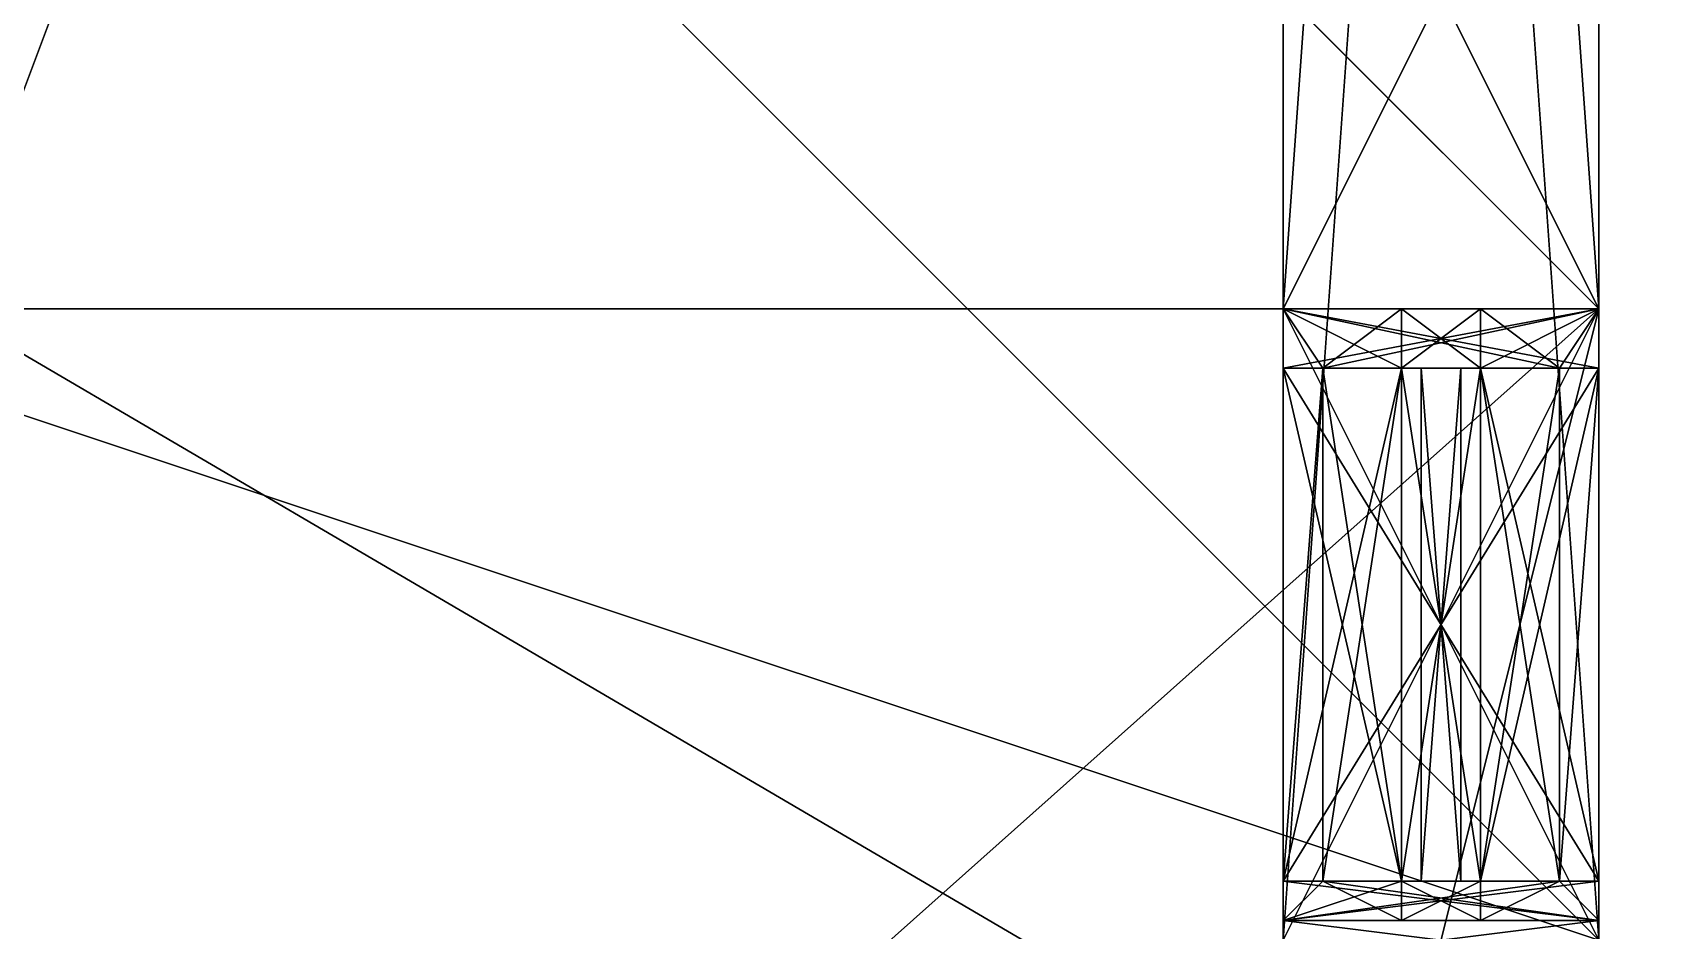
# Model space of a CAD drawing. Extents: x -3136 to 3456, y -896 to 5632.
# Drawn here: x -79.4 to 3.2, y 1792.5 to 1838 of the extents above; entities that cross this region are included whole.
import ezdxf

# ---------------------------------------------------------------- set-up
doc = ezdxf.new("R2010")
doc.units = 0

msp = doc.modelspace()

# ---------------------------------------------------------------- meshes
at = {"layer": 'OBJECT028', "color": 50}
mesh = msp.add_polyface(dxfattribs=at)
corners = [(-16, 2016, 128), (-16, 2048, 128), (0, 2048, 128), (0, 2016, 128), (-16, 1824), (-16, 1792), (0, 1792), (0, 1824)]
mesh.append_faces([[corners[k] for k in face] for face in [(1, 3, 0), (5, 7, 4), (6, 2, 7), (4, 0, 5), (1, 7, 2), (5, 3, 6)]], dxfattribs={"vtx0": -1})
mesh.append_faces([[corners[k] for k in face] for face in [(1, 2, 3), (5, 6, 7), (6, 3, 2), (4, 1, 0), (1, 4, 7), (5, 0, 3)]], dxfattribs={"vtx2": -1})
at = {"layer": 'OBJECT036', "color": 50}
mesh = msp.add_polyface(dxfattribs=at)
corners = [(-16, 2048, 288), (-16, 2016, 288), (0, 2016, 288), (0, 2048, 288), (-16, 1792, 416), (-16, 1824, 416), (0, 1824, 416), (0, 1792, 416)]
mesh.append_faces([[corners[k] for k in face] for face in [(1, 3, 0), (5, 7, 4), (0, 4, 1), (2, 6, 3), (5, 3, 6), (1, 7, 2)]], dxfattribs={"vtx0": -1})
mesh.append_faces([[corners[k] for k in face] for face in [(1, 2, 3), (5, 6, 7), (0, 5, 4), (2, 7, 6), (5, 0, 3), (1, 4, 7)]], dxfattribs={"vtx2": -1})
at = {"layer": 'OBJECT053', "color": 50}
mesh = msp.add_polyface(dxfattribs=at)
corners = [(-768, 2048, 144), (0, 2048, 144), (0, 0, 144), (-768, 0, 144), (-768, 0, 128), (0, 0, 128), (0, 2048, 128), (-768, 2048, 128)]
mesh.append_faces([[corners[k] for k in face] for face in [(1, 3, 0), (5, 7, 4), (5, 1, 6), (6, 0, 7), (4, 2, 5), (7, 3, 4)]], dxfattribs={"vtx0": -1})
mesh.append_faces([[corners[k] for k in face] for face in [(1, 2, 3), (5, 6, 7), (5, 2, 1), (6, 1, 0), (4, 3, 2), (7, 0, 3)]], dxfattribs={"vtx2": -1})
at = {"layer": 'OBJECT067', "color": 50}
mesh = msp.add_polyface(dxfattribs=at)
corners = [(-2944, -896, 2176), (-2944, 5504, 2176), (3456, 5504, 2176), (3456, -896, 2176), (-2944, 5504, 2048), (-2944, -896, 2048), (3456, -896, 2048), (3456, 5504, 2048)]
mesh.append_faces([[corners[k] for k in face] for face in [(1, 3, 0), (5, 7, 4), (4, 0, 5), (6, 2, 7), (7, 1, 4), (5, 3, 6)]], dxfattribs={"vtx0": -1})
mesh.append_faces([[corners[k] for k in face] for face in [(1, 2, 3), (5, 6, 7), (4, 1, 0), (6, 3, 2), (7, 2, 1), (5, 0, 3)]], dxfattribs={"vtx2": -1})
at = {"layer": 'OBJECT120', "color": 50}
mesh = msp.add_polyface(dxfattribs=at)
corners = [(-16, 1824, 272), (-16, 1824, 256), (-16, 1856, 256), (-16, 1856, 272), (0, 1856, 272), (0, 1856, 256), (0, 1824, 256), (0, 1824, 272)]
mesh.append_faces([[corners[k] for k in face] for face in [(1, 3, 0), (5, 7, 4), (6, 0, 7), (2, 4, 3), (3, 7, 0), (1, 5, 2)]], dxfattribs={"vtx0": -1})
mesh.append_faces([[corners[k] for k in face] for face in [(1, 2, 3), (5, 6, 7), (6, 1, 0), (2, 5, 4), (3, 4, 7), (1, 6, 5)]], dxfattribs={"vtx2": -1})
at = {"layer": 'OBJECT121', "color": 50}
mesh = msp.add_polyface(dxfattribs=at)
corners = [(-16, 1824, 256), (-16, 1824, 168), (-16, 1856, 168), (-16, 1856, 256), (0, 1856, 256), (0, 1856, 168), (0, 1824, 168), (0, 1824, 256)]
mesh.append_faces([[corners[k] for k in face] for face in [(1, 3, 0), (5, 7, 4), (6, 0, 7), (2, 4, 3), (3, 7, 0), (1, 5, 2)]], dxfattribs={"vtx0": -1})
mesh.append_faces([[corners[k] for k in face] for face in [(1, 2, 3), (5, 6, 7), (6, 1, 0), (2, 5, 4), (3, 4, 7), (1, 6, 5)]], dxfattribs={"vtx2": -1})
at = {"layer": 'OBJECT122', "color": 50}
mesh = msp.add_polyface(dxfattribs=at)
corners = [(-16, 1824, 168), (-16, 1824, 144), (-16, 1856, 144), (-16, 1856, 168), (0, 1856, 168), (0, 1856, 144), (0, 1824, 144), (0, 1824, 168)]
mesh.append_faces([[corners[k] for k in face] for face in [(1, 3, 0), (5, 7, 4), (6, 0, 7), (2, 4, 3), (1, 5, 2), (3, 7, 0)]], dxfattribs={"vtx0": -1})
mesh.append_faces([[corners[k] for k in face] for face in [(1, 2, 3), (5, 6, 7), (6, 1, 0), (2, 5, 4), (1, 6, 5), (3, 4, 7)]], dxfattribs={"vtx2": -1})
at = {"layer": 'OBJECT1271', "color": 50}
mesh = msp.add_polyface(dxfattribs=at)
corners = [(-384, 1728, 432), (-384, 2000, 432), (80, 2000, 432), (80, 1728, 432), (-384, 2000, 240), (-384, 1728, 240), (80, 1728, 240), (80, 2000, 240)]
mesh.append_faces([[corners[k] for k in face] for face in [(1, 3, 0), (5, 7, 4), (4, 0, 5), (6, 2, 7), (7, 1, 4), (5, 3, 6)]], dxfattribs={"vtx0": -1})
mesh.append_faces([[corners[k] for k in face] for face in [(1, 2, 3), (5, 6, 7), (4, 1, 0), (6, 3, 2), (7, 2, 1), (5, 0, 3)]], dxfattribs={"vtx2": -1})
at = {"layer": 'OBJECT263', "color": 50}
mesh = msp.add_polyface(dxfattribs=at)
corners = [(-768, 1792, 288), (-768, 2048, 288), (0, 2048, 288), (0, 1792, 288), (0, 2048, 272), (-768, 2048, 272), (-768, 1792, 272), (0, 1792, 272)]
mesh.append_faces([[corners[k] for k in face] for face in [(1, 3, 0), (5, 7, 4), (4, 1, 5), (7, 2, 4), (5, 0, 6), (6, 3, 7)]], dxfattribs={"vtx0": -1})
mesh.append_faces([[corners[k] for k in face] for face in [(1, 2, 3), (5, 6, 7), (4, 2, 1), (7, 3, 2), (5, 1, 0), (6, 0, 3)]], dxfattribs={"vtx2": -1})
at = {"layer": 'OBJECT293', "color": 50}
mesh = msp.add_polyface(dxfattribs=at)
corners = [(-2048, 0, 432), (-2048, 1824, 432), (-1824, 2048, 432), (-224, 2048, 432), (0, 1824, 432), (0, 0, 432), (-2048, 1824, 416), (-2048, 0, 416), (0, 0, 416), (0, 1824, 416), (-224, 2048, 416), (-1824, 2048, 416)]
mesh.append_faces([[corners[k] for k in face] for face in [(1, 5, 0), (7, 11, 6), (6, 0, 7), (8, 4, 9), (10, 2, 11), (7, 5, 8), (9, 3, 10), (11, 1, 6)]], dxfattribs={"vtx0": -1})
mesh.append_faces([[corners[k] for k in face] for face in [(1, 3, 4), (1, 4, 5), (7, 9, 10), (7, 10, 11)]], dxfattribs={"vtx0": -1, "vtx2": -1})
mesh.append_faces([[corners[k] for k in face] for face in [(1, 2, 3), (7, 8, 9), (6, 1, 0), (8, 5, 4), (10, 3, 2), (7, 0, 5), (9, 4, 3), (11, 2, 1)]], dxfattribs={"vtx2": -1})
at = {"layer": 'OBJECT296', "color": 50}
mesh = msp.add_polyface(dxfattribs=at)
corners = [(0, 0), (0, 2048), (3328, 2048), (3328, 0), (3328, 0, -128), (3328, 2048, -128), (0, 2048, -128), (0, 0, -128)]
mesh.append_faces([[corners[k] for k in face] for face in [(1, 3, 0), (5, 7, 4), (4, 2, 5), (5, 1, 6), (6, 0, 7), (7, 3, 4)]], dxfattribs={"vtx0": -1})
mesh.append_faces([[corners[k] for k in face] for face in [(1, 2, 3), (5, 6, 7), (4, 3, 2), (5, 2, 1), (6, 1, 0), (7, 0, 3)]], dxfattribs={"vtx2": -1})
at = {"layer": 'OBJECT299', "color": 50}
mesh = msp.add_polyface(dxfattribs=at)
corners = [(-256, 2048), (0, 2048), (0, 1792), (-256, 1792), (0, 2048, -128), (-256, 2048, -128), (-256, 1792, -128), (0, 1792, -128)]
mesh.append_faces([[corners[k] for k in face] for face in [(1, 3, 0), (5, 7, 4), (4, 0, 5), (7, 1, 4), (6, 2, 7), (5, 3, 6)]], dxfattribs={"vtx0": -1})
mesh.append_faces([[corners[k] for k in face] for face in [(1, 2, 3), (5, 6, 7), (4, 1, 0), (7, 2, 1), (6, 3, 2), (5, 0, 3)]], dxfattribs={"vtx2": -1})
at = {"layer": 'OBJECT731', "color": 50}
mesh = msp.add_polyface(dxfattribs=at)
corners = [(0, 1760, 272), (-16, 1760, 272), (-16, 1824, 272), (0, 1824, 272), (-16, 1824, 256), (-16, 1760, 256), (0, 1760, 256), (0, 1824, 256)]
mesh.append_faces([[corners[k] for k in face] for face in [(1, 3, 0), (5, 7, 4), (5, 0, 6), (6, 3, 7), (4, 1, 5), (7, 2, 4)]], dxfattribs={"vtx0": -1})
mesh.append_faces([[corners[k] for k in face] for face in [(1, 2, 3), (5, 6, 7), (5, 1, 0), (6, 0, 3), (4, 2, 1), (7, 3, 2)]], dxfattribs={"vtx2": -1})
at = {"layer": 'OBJECT734', "color": 50}
mesh = msp.add_polyface(dxfattribs=at)
corners = [(0, 1793, 179), (0, 1791, 179), (0, 1791, 254), (0, 1793, 254), (-16, 1791, 179), (-16, 1793, 179), (-16, 1793, 254), (-16, 1791, 254)]
mesh.append_faces([[corners[k] for k in face] for face in [(1, 3, 0), (5, 7, 4), (4, 0, 5), (6, 2, 7), (5, 3, 6), (1, 7, 2)]], dxfattribs={"vtx0": -1})
mesh.append_faces([[corners[k] for k in face] for face in [(1, 2, 3), (5, 6, 7), (4, 1, 0), (6, 3, 2), (5, 0, 3), (1, 4, 7)]], dxfattribs={"vtx2": -1})
at = {"layer": 'OBJECT737', "color": 50}
mesh = msp.add_polyface(dxfattribs=at)
corners = [(-16, 1791, 256), (-16, 1793, 256), (0, 1793, 256), (0, 1791, 256), (0, 1793, 254), (0, 1791, 254), (-16, 1791, 254), (-16, 1793, 254)]
mesh.append_faces([[corners[k] for k in face] for face in [(1, 3, 0), (5, 2, 4), (7, 0, 6), (6, 4, 7), (0, 5, 6), (2, 7, 4)]], dxfattribs={"vtx0": -1})
mesh.append_faces([[corners[k] for k in face] for face in [(1, 2, 3), (5, 3, 2), (7, 1, 0), (6, 5, 4), (0, 3, 5), (2, 1, 7)]], dxfattribs={"vtx2": -1})
at = {"layer": 'OBJECT738', "color": 50}
mesh = msp.add_polyface(dxfattribs=at)
corners = [(-2, 1795, 254), (0, 1793, 254), (0, 1793, 256), (-16, 1793, 256), (-16, 1793, 254), (-14, 1795, 254)]
mesh.append_faces([[corners[k] for k in face] for face in [(1, 2, 0), (4, 5, 3)]])
mesh.append_faces([[corners[k] for k in face] for face in [(0, 4, 1), (1, 3, 2), (5, 2, 3)]], dxfattribs={"vtx0": -1})
mesh.append_faces([[corners[k] for k in face] for face in [(0, 5, 4), (1, 4, 3), (5, 0, 2)]], dxfattribs={"vtx2": -1})
at = {"layer": 'OBJECT739', "color": 50}
mesh = msp.add_polyface(dxfattribs=at)
corners = [(-16, 1793, 256), (-16, 1795, 256), (0, 1795, 256), (0, 1793, 256), (-2, 1795, 254), (-14, 1795, 254)]
mesh.append_faces([[corners[k] for k in face] for face in [(2, 4, 3), (1, 0, 5)]])
mesh.append_faces([[corners[k] for k in face] for face in [(1, 3, 0), (2, 5, 4), (3, 5, 0)]], dxfattribs={"vtx0": -1})
mesh.append_faces([[corners[k] for k in face] for face in [(1, 2, 3), (2, 1, 5), (3, 4, 5)]], dxfattribs={"vtx2": -1})
at = {"layer": 'OBJECT744', "color": 50}
mesh = msp.add_polyface(dxfattribs=at)
corners = [(-16, 1793, 144), (-16, 1791, 144), (0, 1791, 144), (0, 1793, 144), (0, 1791, 171), (0, 1793, 171), (-16, 1793, 171), (-16, 1791, 171)]
mesh.append_faces([[corners[k] for k in face] for face in [(1, 3, 0), (2, 5, 3), (0, 7, 1), (6, 4, 7), (2, 7, 4), (0, 5, 6)]], dxfattribs={"vtx0": -1})
mesh.append_faces([[corners[k] for k in face] for face in [(1, 2, 3), (2, 4, 5), (0, 6, 7), (6, 5, 4), (2, 1, 7), (0, 3, 5)]], dxfattribs={"vtx2": -1})
at = {"layer": 'OBJECT745', "color": 50}
mesh = msp.add_polyface(dxfattribs=at)
corners = [(-16, 1795, 144), (-16, 1793, 144), (0, 1793, 144), (0, 1795, 144), (0, 1795, 171), (0, 1793, 171), (-16, 1795, 171), (-16, 1793, 171)]
mesh.append_faces([[corners[k] for k in face] for face in [(1, 3, 0), (3, 5, 4), (0, 7, 1), (0, 4, 6), (6, 5, 7), (2, 7, 5)]], dxfattribs={"vtx0": -1})
mesh.append_faces([[corners[k] for k in face] for face in [(1, 2, 3), (3, 2, 5), (0, 6, 7), (0, 3, 4), (6, 4, 5), (2, 1, 7)]], dxfattribs={"vtx2": -1})
at = {"layer": 'OBJECT746', "color": 50}
mesh = msp.add_polyface(dxfattribs=at)
corners = [(0, 1793, 171), (0, 1791, 171), (0, 1791, 179), (0, 1793, 179), (-16, 1791, 171), (-16, 1793, 171), (-16, 1793, 179), (-16, 1791, 179)]
mesh.append_faces([[corners[k] for k in face] for face in [(1, 3, 0), (5, 7, 4), (6, 2, 7), (4, 0, 5), (1, 7, 2), (5, 3, 6)]], dxfattribs={"vtx0": -1})
mesh.append_faces([[corners[k] for k in face] for face in [(1, 2, 3), (5, 6, 7), (6, 3, 2), (4, 1, 0), (1, 4, 7), (5, 0, 3)]], dxfattribs={"vtx2": -1})
at = {"layer": 'OBJECT751', "color": 50}
mesh = msp.add_polyface(dxfattribs=at)
corners = [(-16, 1821, 144), (-16, 1795, 144), (0, 1795, 144), (0, 1821, 144), (0, 1821, 171), (0, 1795, 171), (-16, 1795, 171), (-16, 1821, 171)]
mesh.append_faces([[corners[k] for k in face] for face in [(1, 3, 0), (3, 5, 4), (1, 7, 6), (0, 4, 7), (2, 6, 5), (7, 5, 6)]], dxfattribs={"vtx0": -1})
mesh.append_faces([[corners[k] for k in face] for face in [(1, 2, 3), (3, 2, 5), (1, 0, 7), (0, 3, 4), (2, 1, 6), (7, 4, 5)]], dxfattribs={"vtx2": -1})
at = {"layer": 'OBJECT752', "color": 50}
mesh = msp.add_polyface(dxfattribs=at)
corners = [(0, 1793, 170.984), (0, 1793, 179), (-2, 1795, 179), (-14, 1795, 179), (-16, 1793, 179), (-16, 1793, 171)]
mesh.append_faces([[corners[k] for k in face] for face in [(1, 2, 0), (4, 5, 3)]])
mesh.append_faces([[corners[k] for k in face] for face in [(3, 1, 4), (0, 4, 1), (2, 5, 0)]], dxfattribs={"vtx0": -1})
mesh.append_faces([[corners[k] for k in face] for face in [(3, 2, 1), (0, 5, 4), (2, 3, 5)]], dxfattribs={"vtx2": -1})
at = {"layer": 'OBJECT753', "color": 50}
mesh = msp.add_polyface(dxfattribs=at)
corners = [(-2, 1795, 179), (0, 1795, 171), (0, 1793, 171), (-16, 1793, 171), (-16, 1795, 171), (-14, 1795, 179)]
mesh.append_faces([[corners[k] for k in face] for face in [(1, 2, 0), (4, 5, 3)]])
mesh.append_faces([[corners[k] for k in face] for face in [(0, 4, 1), (3, 1, 4), (2, 5, 0)]], dxfattribs={"vtx0": -1})
mesh.append_faces([[corners[k] for k in face] for face in [(0, 5, 4), (3, 2, 1), (2, 3, 5)]], dxfattribs={"vtx2": -1})
at = {"layer": 'OBJECT754', "color": 50}
mesh = msp.add_polyface(dxfattribs=at)
corners = [(0, 1824, 144), (-16, 1824, 144), (-16, 1821, 144), (0, 1821, 144), (-16, 1824, 171), (0, 1824, 171), (0, 1821, 171), (-16, 1821, 171)]
mesh.append_faces([[corners[k] for k in face] for face in [(1, 3, 0), (1, 5, 4), (0, 6, 5), (2, 4, 7), (3, 7, 6), (4, 6, 7)]], dxfattribs={"vtx0": -1})
mesh.append_faces([[corners[k] for k in face] for face in [(1, 2, 3), (1, 0, 5), (0, 3, 6), (2, 1, 4), (3, 2, 7), (4, 5, 6)]], dxfattribs={"vtx2": -1})
at = {"layer": 'OBJECT755', "color": 50}
mesh = msp.add_polyface(dxfattribs=at)
corners = [(-16, 1824, 179), (-16, 1824, 171), (0, 1824, 171), (0, 1824, 179), (-2, 1821, 179), (-14, 1821, 179)]
mesh.append_faces([[corners[k] for k in face] for face in [(2, 4, 3), (0, 5, 1)]])
mesh.append_faces([[corners[k] for k in face] for face in [(1, 3, 0), (3, 5, 0), (2, 5, 4)]], dxfattribs={"vtx0": -1})
mesh.append_faces([[corners[k] for k in face] for face in [(1, 2, 3), (3, 4, 5), (2, 1, 5)]], dxfattribs={"vtx2": -1})
at = {"layer": 'OBJECT756', "color": 50}
mesh = msp.add_polyface(dxfattribs=at)
corners = [(0, 1824, 171), (0, 1821, 171), (-2, 1821, 179), (-14, 1821, 179), (-16, 1821, 171), (-16, 1824, 171)]
mesh.append_faces([[corners[k] for k in face] for face in [(1, 2, 0), (4, 5, 3)]])
mesh.append_faces([[corners[k] for k in face] for face in [(1, 3, 2), (4, 0, 5), (2, 5, 0)]], dxfattribs={"vtx0": -1})
mesh.append_faces([[corners[k] for k in face] for face in [(1, 4, 3), (4, 1, 0), (2, 3, 5)]], dxfattribs={"vtx2": -1})
at = {"layer": 'OBJECT757', "color": 50}
mesh = msp.add_polyface(dxfattribs=at)
corners = [(-16, 1821, 256), (-16, 1824, 256), (0, 1824, 256), (0, 1821, 256), (-2, 1821, 254), (-14, 1821, 254)]
mesh.append_faces([[corners[k] for k in face] for face in [(3, 2, 4), (0, 5, 1)]])
mesh.append_faces([[corners[k] for k in face] for face in [(1, 3, 0), (3, 5, 0), (1, 4, 2)]], dxfattribs={"vtx0": -1})
mesh.append_faces([[corners[k] for k in face] for face in [(1, 2, 3), (3, 4, 5), (1, 5, 4)]], dxfattribs={"vtx2": -1})
at = {"layer": 'OBJECT758', "color": 50}
mesh = msp.add_polyface(dxfattribs=at)
corners = [(-16, 1824, 256), (-16, 1824, 254), (0, 1824, 254), (0, 1824, 256), (-2, 1821, 254), (-14, 1821, 254)]
mesh.append_faces([[corners[k] for k in face] for face in [(2, 4, 3), (1, 0, 5)]])
mesh.append_faces([[corners[k] for k in face] for face in [(1, 3, 0), (1, 4, 2), (3, 5, 0)]], dxfattribs={"vtx0": -1})
mesh.append_faces([[corners[k] for k in face] for face in [(1, 2, 3), (1, 5, 4), (3, 4, 5)]], dxfattribs={"vtx2": -1})
at = {"layer": 'OBJECT771', "color": 50}
mesh = msp.add_polyface(dxfattribs=at)
corners = [(0, 1795, 171), (-2, 1795, 179), (-2, 1821, 179), (0, 1821, 171), (-6, 1821, 179), (-6, 1795, 179), (-6, 1821, 171), (-6, 1795, 171)]
mesh.append_faces([[corners[k] for k in face] for face in [(1, 3, 0), (2, 5, 4), (3, 4, 6), (0, 5, 1), (0, 6, 7), (4, 7, 6)]], dxfattribs={"vtx0": -1})
mesh.append_faces([[corners[k] for k in face] for face in [(1, 2, 3), (2, 1, 5), (3, 2, 4), (0, 7, 5), (0, 3, 6), (4, 5, 7)]], dxfattribs={"vtx2": -1})
at = {"layer": 'OBJECT772', "color": 50}
mesh = msp.add_polyface(dxfattribs=at)
corners = [(-6, 1795, 179), (-10, 1795, 179), (-10, 1821, 179), (-6, 1821, 179), (-10, 1821, 171), (-6, 1821, 171), (-6, 1795, 171), (-10, 1795, 171)]
mesh.append_faces([[corners[k] for k in face] for face in [(1, 3, 0), (5, 2, 4), (7, 0, 6), (4, 6, 5), (2, 7, 4), (0, 5, 6)]], dxfattribs={"vtx0": -1})
mesh.append_faces([[corners[k] for k in face] for face in [(1, 2, 3), (5, 3, 2), (7, 1, 0), (4, 7, 6), (2, 1, 7), (0, 3, 5)]], dxfattribs={"vtx2": -1})
at = {"layer": 'OBJECT773', "color": 50}
mesh = msp.add_polyface(dxfattribs=at)
corners = [(-16, 1821, 171), (-14, 1821, 179), (-14, 1795, 179), (-16, 1795, 171), (-10, 1795, 179), (-10, 1821, 179), (-10, 1821, 171), (-10, 1795, 171)]
mesh.append_faces([[corners[k] for k in face] for face in [(1, 3, 0), (2, 5, 4), (0, 5, 1), (3, 4, 7), (0, 7, 6), (4, 6, 7)]], dxfattribs={"vtx0": -1})
mesh.append_faces([[corners[k] for k in face] for face in [(1, 2, 3), (2, 1, 5), (0, 6, 5), (3, 2, 4), (0, 3, 7), (4, 5, 6)]], dxfattribs={"vtx2": -1})
at = {"layer": 'OBJECT774', "color": 50}
mesh = msp.add_polyface(dxfattribs=at)
corners = [(-6, 1821, 256), (0, 1821, 256), (0, 1795, 256), (-6, 1795, 256), (-2, 1821, 254), (-2, 1795, 254), (-6, 1795, 254), (-6, 1821, 254)]
mesh.append_faces([[corners[k] for k in face] for face in [(1, 3, 0), (5, 1, 4), (5, 7, 6), (4, 0, 7), (2, 6, 3), (7, 3, 6)]], dxfattribs={"vtx0": -1})
mesh.append_faces([[corners[k] for k in face] for face in [(1, 2, 3), (5, 2, 1), (5, 4, 7), (4, 1, 0), (2, 5, 6), (7, 0, 3)]], dxfattribs={"vtx2": -1})
at = {"layer": 'OBJECT775', "color": 50}
mesh = msp.add_polyface(dxfattribs=at)
corners = [(-6, 1795, 256), (-10, 1795, 256), (-10, 1821, 256), (-6, 1821, 256), (-6, 1821, 254), (-10, 1821, 254), (-10, 1795, 254), (-6, 1795, 254)]
mesh.append_faces([[corners[k] for k in face] for face in [(1, 3, 0), (5, 7, 4), (4, 2, 5), (6, 0, 7), (5, 1, 6), (7, 3, 4)]], dxfattribs={"vtx0": -1})
mesh.append_faces([[corners[k] for k in face] for face in [(1, 2, 3), (5, 6, 7), (4, 3, 2), (6, 1, 0), (5, 2, 1), (7, 0, 3)]], dxfattribs={"vtx2": -1})
at = {"layer": 'OBJECT776', "color": 50}
mesh = msp.add_polyface(dxfattribs=at)
corners = [(-10, 1795, 256), (-16, 1795, 256), (-16, 1821, 256), (-10, 1821, 256), (-14, 1795, 254), (-14, 1821, 254), (-10, 1821, 254), (-10, 1795, 254)]
mesh.append_faces([[corners[k] for k in face] for face in [(1, 3, 0), (5, 1, 4), (5, 7, 6), (2, 6, 3), (4, 0, 7), (7, 3, 6)]], dxfattribs={"vtx0": -1})
mesh.append_faces([[corners[k] for k in face] for face in [(1, 2, 3), (5, 2, 1), (5, 4, 7), (2, 5, 6), (4, 1, 0), (7, 0, 3)]], dxfattribs={"vtx2": -1})
at = {"layer": 'OBJECT777', "color": 50}
mesh = msp.add_polyface(dxfattribs=at)
corners = [(-16, 1793, 179), (-14, 1795, 179), (-14, 1795, 254), (-16, 1793, 254), (-10, 1795, 179), (-10, 1793, 179), (-10, 1793, 254), (-10, 1795, 254)]
mesh.append_faces([[corners[k] for k in face] for face in [(1, 3, 0), (1, 5, 4), (3, 7, 6), (1, 7, 2), (0, 6, 5), (5, 7, 4)]], dxfattribs={"vtx0": -1})
mesh.append_faces([[corners[k] for k in face] for face in [(1, 2, 3), (1, 0, 5), (3, 2, 7), (1, 4, 7), (0, 3, 6), (5, 6, 7)]], dxfattribs={"vtx2": -1})
at = {"layer": 'OBJECT778', "color": 50}
mesh = msp.add_polyface(dxfattribs=at)
corners = [(-6, 1795, 179), (-10, 1795, 179), (-10, 1793, 179), (-6, 1793, 179), (-6, 1793, 254), (-10, 1793, 254), (-10, 1795, 254), (-6, 1795, 254)]
mesh.append_faces([[corners[k] for k in face] for face in [(1, 3, 0), (5, 7, 4), (0, 6, 1), (2, 4, 3), (1, 5, 2), (3, 7, 0)]], dxfattribs={"vtx0": -1})
mesh.append_faces([[corners[k] for k in face] for face in [(1, 2, 3), (5, 6, 7), (0, 7, 6), (2, 5, 4), (1, 6, 5), (3, 4, 7)]], dxfattribs={"vtx2": -1})
at = {"layer": 'OBJECT779', "color": 50}
mesh = msp.add_polyface(dxfattribs=at)
corners = [(-2, 1795, 179), (0, 1793, 179), (0, 1793, 254), (-2, 1795, 254), (-6, 1795, 179), (-6, 1793, 179), (-6, 1795, 254), (-6, 1793, 254)]
mesh.append_faces([[corners[k] for k in face] for face in [(1, 3, 0), (0, 5, 1), (3, 7, 6), (0, 6, 4), (1, 7, 2), (4, 7, 5)]], dxfattribs={"vtx0": -1})
mesh.append_faces([[corners[k] for k in face] for face in [(1, 2, 3), (0, 4, 5), (3, 2, 7), (0, 3, 6), (1, 5, 7), (4, 6, 7)]], dxfattribs={"vtx2": -1})
at = {"layer": 'OBJECT780', "color": 50}
mesh = msp.add_polyface(dxfattribs=at)
corners = [(-16, 1824, 254), (-16, 1824, 179), (-10, 1824, 179), (-10, 1824, 254), (-14, 1821, 179), (-14, 1821, 254), (-10, 1821, 179), (-10, 1821, 254)]
mesh.append_faces([[corners[k] for k in face] for face in [(1, 3, 0), (1, 5, 4), (1, 6, 2), (5, 3, 7), (4, 7, 6), (2, 7, 3)]], dxfattribs={"vtx0": -1})
mesh.append_faces([[corners[k] for k in face] for face in [(1, 2, 3), (1, 0, 5), (1, 4, 6), (5, 0, 3), (4, 5, 7), (2, 6, 7)]], dxfattribs={"vtx2": -1})
at = {"layer": 'OBJECT781', "color": 50}
mesh = msp.add_polyface(dxfattribs=at)
corners = [(-10, 1824, 179), (-6, 1824, 179), (-6, 1824, 254), (-10, 1824, 254), (-10, 1821, 179), (-6, 1821, 179), (-6, 1821, 254), (-10, 1821, 254)]
mesh.append_faces([[corners[k] for k in face] for face in [(1, 3, 0), (0, 5, 1), (7, 2, 6), (4, 6, 5), (0, 7, 4), (1, 6, 2)]], dxfattribs={"vtx0": -1})
mesh.append_faces([[corners[k] for k in face] for face in [(1, 2, 3), (0, 4, 5), (7, 3, 2), (4, 7, 6), (0, 3, 7), (1, 5, 6)]], dxfattribs={"vtx2": -1})
at = {"layer": 'OBJECT782', "color": 50}
mesh = msp.add_polyface(dxfattribs=at)
corners = [(-6, 1824, 179), (0, 1824, 179), (0, 1824, 254), (-6, 1824, 254), (-2, 1821, 179), (-2, 1821, 254), (-6, 1821, 179), (-6, 1821, 254)]
mesh.append_faces([[corners[k] for k in face] for face in [(1, 3, 0), (1, 5, 2), (0, 4, 1), (2, 7, 3), (4, 7, 5), (0, 7, 6)]], dxfattribs={"vtx0": -1})
mesh.append_faces([[corners[k] for k in face] for face in [(1, 2, 3), (1, 4, 5), (0, 6, 4), (2, 5, 7), (4, 6, 7), (0, 3, 7)]], dxfattribs={"vtx2": -1})
at = {"layer": 'OBJECT783', "color": 50}
mesh = msp.add_polyface(dxfattribs=at)
corners = [(-7, 1821, 179), (-7, 1795, 179), (-7, 1795, 254), (-7, 1821, 254), (-9, 1795, 179), (-9, 1821, 179), (-9, 1821, 254), (-9, 1795, 254)]
mesh.append_faces([[corners[k] for k in face] for face in [(1, 3, 0), (5, 7, 4), (4, 0, 5), (6, 2, 7), (5, 3, 6), (1, 7, 2)]], dxfattribs={"vtx0": -1})
mesh.append_faces([[corners[k] for k in face] for face in [(1, 2, 3), (5, 6, 7), (4, 1, 0), (6, 3, 2), (5, 0, 3), (1, 4, 7)]], dxfattribs={"vtx2": -1})

doc.saveas('drawing.dxf')
